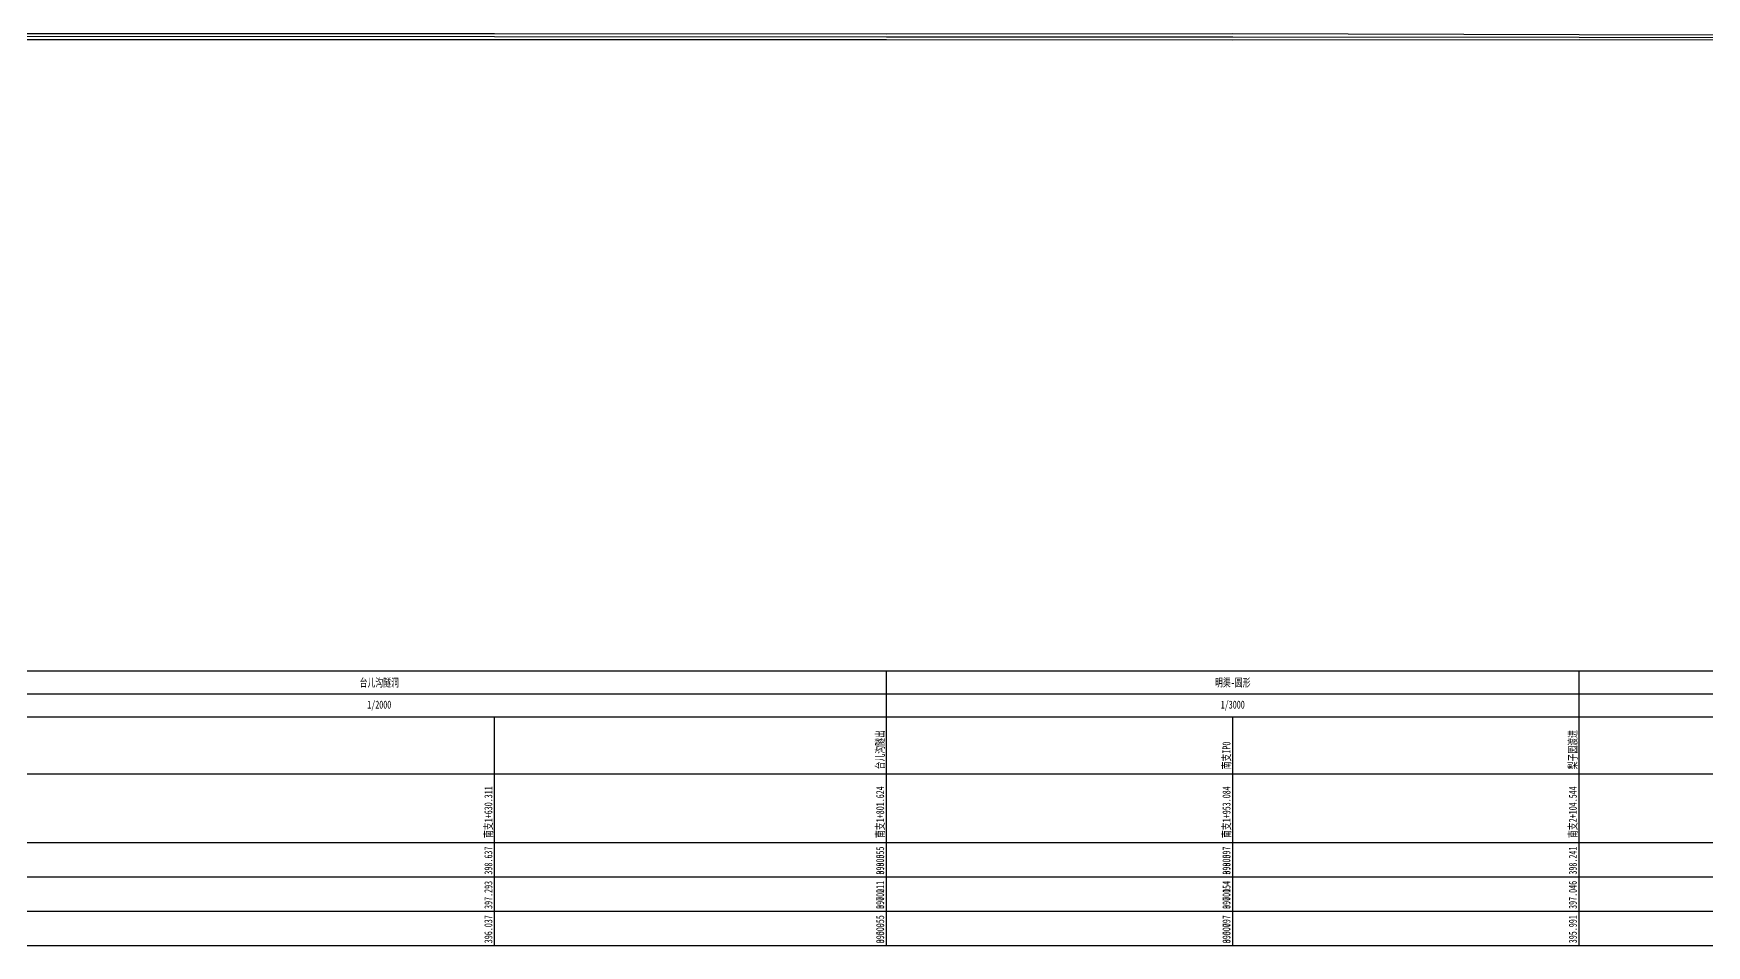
# Model space of a CAD drawing. Header units: metres. Extents: x -40 to 2892, y -553 to 402.
# Drawn here: x 1429 to 2160, y 0 to 399 of the extents above; entities that cross this region are included whole.
import ezdxf
from ezdxf.enums import TextEntityAlignment as Align

# ---------------------------------------------------------------- set-up
doc = ezdxf.new("R2010")
doc.units = ezdxf.units.M
for name, color, linetype in [('纵断面_文字标注', 7, 'Continuous'), ('纵断面_渠底高程线', 3, 'Continuous'), ('纵断面_渠顶高程线', 1, 'Continuous'), ('纵断面_表格线框', 7, 'Continuous'), ('纵断面_设计水位线', 5, 'Continuous')]:
    doc.layers.add(name, color=color, linetype=linetype)
doc.styles.get("Standard").update_dxf_attribs({"font": '', "width": 0.7})
doc.styles.get('Standard').set_extended_font_data('仿宋')

msp = doc.modelspace()

# ---------------------------------------------------------------- linework, layer by layer
at = {"layer": '纵断面_渠底高程线'}
msp.add_lwpolyline([(1358.11, 396.01), (1630.31, 396.04), (1801.62, 395.95), (1953.08, 395.8), (2104.54, 395.99), (2551.33, 395.69), (2569.5, 395.37), (2587.66, 395.64), (2636.52, 395.61), (2730.36, 395.35), (2891.89, 395.29)], dxfattribs=at)
at = {"layer": '纵断面_渠顶高程线'}
msp.add_lwpolyline([(1358.11, 398.61), (1630.31, 398.64), (1801.62, 398.55), (1953.08, 398.6), (2104.54, 398.24), (2551.33, 397.94), (2569.5, 398.17), (2587.66, 398.14), (2636.52, 398.11), (2730.36, 397.36), (2891.89, 397.3)], dxfattribs=at)
at = {"layer": '纵断面_表格线框'}
for p, q in [((0, 120), (2891.89, 120)), ((1801.62, 0), (1801.62, 120)), ((2104.54, 0), (2104.54, 120)), ((0, 110), (2891.89, 110)), ((0, 100), (2891.89, 100)), ((1630.31, 0), (1630.31, 100)), ((1801.62, 0), (1801.62, 100)), ((1953.08, 0), (1953.08, 100)), ((1953.08, 0), (1953.08, 100)), ((0, 75), (2891.89, 75)), ((0, 45), (2891.89, 45)), ((0, 30), (2891.89, 30)), ((0, 15), (2891.89, 15)), ((0, 0), (2891.89, 0))]:
    msp.add_line(p, q, dxfattribs=at)
at = {"layer": '纵断面_设计水位线'}
msp.add_lwpolyline([(1389.6, 397.41), (1630.31, 397.29), (1801.62, 397.21), (1953.08, 397.15), (2104.54, 397.05), (2551.33, 396.75), (2569.5, 396.73), (2587.66, 396.72), (2636.52, 396.69), (2730.36, 396.66), (2891.89, 396.6)], dxfattribs=at)

# ---------------------------------------------------------------- texts
at = {"layer": '纵断面_文字标注', "width": 0.7}
for s, p in [('台儿沟隧洞', (1579.87, 115)), ('明渠-圆形', (1953.08, 115)), ('1/2000', (1579.87, 105)), ('1/3000', (1953.08, 105))]:
    msp.add_text(s, height=3.5, dxfattribs=at).set_placement(p, align=Align.MIDDLE)
for s, p in [('台儿沟隧出', (1800.62, 77)), ('南支IP0', (1952.08, 77)), ('梨子园渡进', (2103.54, 77)), ('南支1+630.311', (1629.31, 47)), ('南支1+801.624', (1800.62, 47)), ('南支1+801.624', (1800.62, 47)), ('南支1+953.084', (1952.08, 47)), ('南支1+953.084', (1952.08, 47)), ('南支2+104.544', (2103.54, 47)), ('398.637', (1629.31, 31)), ('398.555', (1800.62, 31)), ('0.000', (1800.62, 31)), ('398.597', (1952.08, 31)), ('0.000', (1952.08, 31)), ('398.241', (2103.54, 31)), ('397.293', (1629.31, 16)), ('397.211', (1800.62, 16)), ('0.000', (1800.62, 16)), ('397.154', (1952.08, 16)), ('0.000', (1952.08, 16)), ('397.046', (2103.54, 16)), ('396.037', (1629.31, 1)), ('395.955', (1800.62, 1)), ('0.000', (1800.62, 1)), ('395.797', (1952.08, 1)), ('0.000', (1952.08, 1)), ('395.991', (2103.54, 1))]:
    msp.add_text(s, height=3.5, rotation=90, dxfattribs=at).set_placement(p)

doc.saveas('drawing.dxf')
